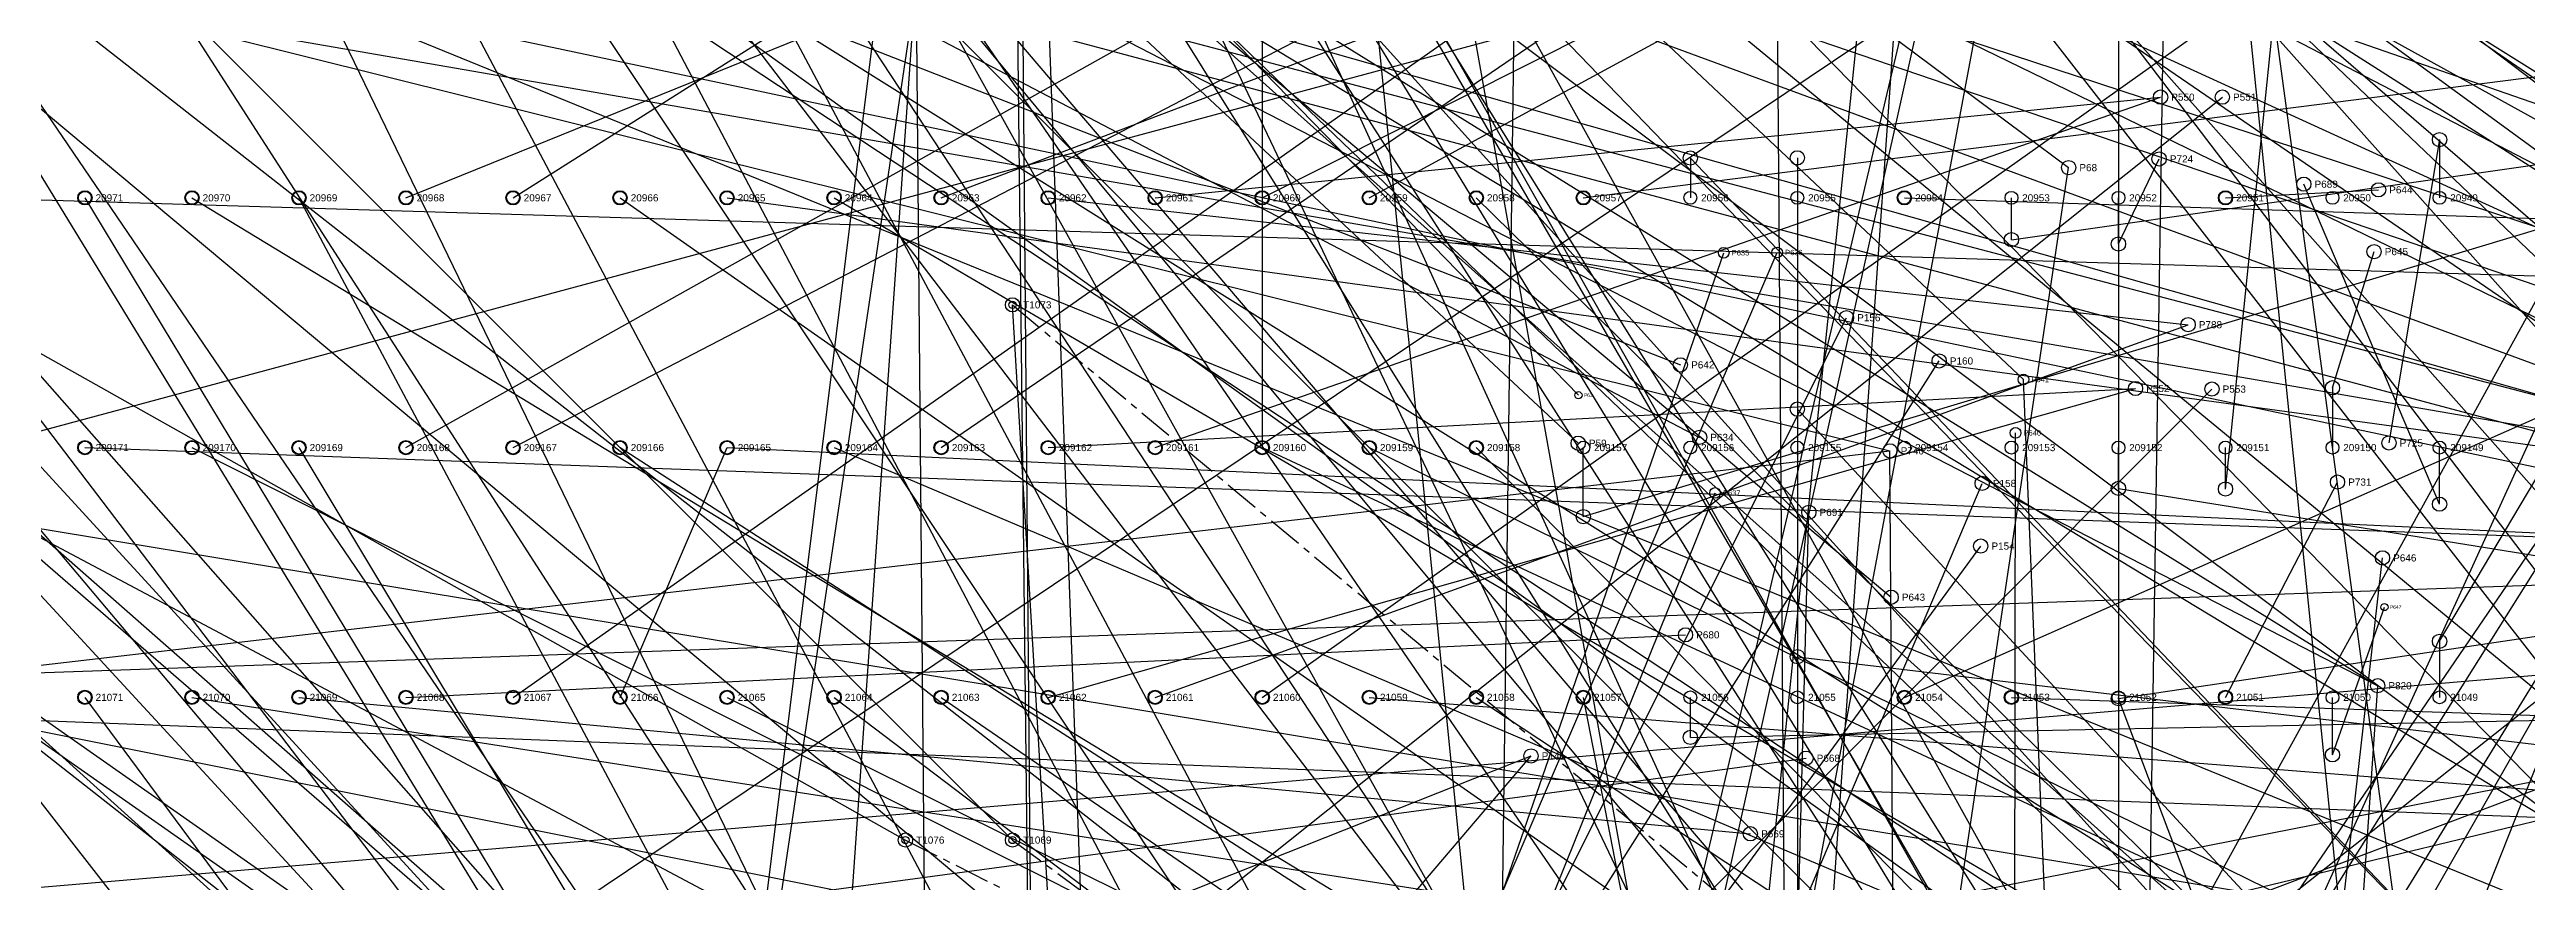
# Model space of a CAD drawing. Extents: x -5 to 376, y -217 to 241.
# Drawn here: x 75.2 to 163.4, y 41 to 70.6 of the extents above; entities that cross this region are included whole.
import ezdxf

# ---------------------------------------------------------------- set-up
doc = ezdxf.new("R2010")
doc.units = 0
doc.linetypes.add('CENTER', pattern=[2, 1.25, -0.25, 0.25, -0.25])
for name, color, linetype in [('BOTTOM_PROBES', 1, 'CONTINUOUS'), ('BOTTOM_PROBES_LABEL', 12, 'CONTINUOUS'), ('BOTTOM_TRANSFER', 2, 'CONTINUOUS'), ('BOTTOM_TRANSFER_LABEL', 50, 'CONTINUOUS'), ('BOTTOM_WIRES_BLACK', 250, 'CONTINUOUS'), ('BOTTOM_WIRES_BLUE', 5, 'CONTINUOUS'), ('FIXTURE_INTERFACE_PIN', 4, 'CONTINUOUS'), ('PIN_OFFSET_ARROW', 144, 'CONTINUOUS'), ('TESTER_INTERFACE_PIN', 144, 'CONTINUOUS'), ('TESTER_INTERFACE_PIN_LABEL', 144, 'CONTINUOUS'), ('TOP_TRANSFER', 2, 'CONTINUOUS'), ('TOP_TRANSFER_LABEL', 50, 'CONTINUOUS'), ('TOP_WIRES_BLUE', 5, 'CENTER')]:
    doc.layers.add(name, color=color, linetype=linetype)
doc.styles.get("Standard").update_dxf_attribs({"font": 'arial.ttf'})

msp = doc.modelspace()

# ---------------------------------------------------------------- linework, layer by layer
at = {"layer": 'BOTTOM_PROBES'}
for centre, radius in [((150.37054, 68.92544), 0.254), ((152.57018, 68.92544), 0.254), ((147.09902, 66.41592), 0.254), ((150.31974, 66.7258), 0.254), ((155.47086, 65.82664), 0.254), ((158.13024, 65.62598), 0.254), ((134.82066, 63.3857), 0.1905), ((136.72058, 63.39586), 0.1905), ((157.97022, 63.42634), 0.254), ((139.18946, 61.0743), 0.254), ((151.35098, 60.82538), 0.254), ((133.27888, 59.39536), 0.254), ((142.48892, 59.53506), 0.254), ((129.64922, 58.31586), 0.127), ((145.48866, 58.87466), 0.1905), ((149.479, 58.55462), 0.254), ((152.19934, 58.5343), 0.254), ((129.63906, 56.60644), 0.254), ((133.9596, 56.81472), 0.254), ((140.73886, 56.33466), 0.254), ((145.20926, 56.97474), 0.1905), ((158.50108, 56.6166), 0.254), ((134.51078, 54.83606), 0.1905), ((144.02054, 55.17642), 0.254), ((156.66974, 55.22468), 0.254), ((137.85088, 54.14518), 0.254), ((143.96974, 52.9463), 0.254), ((158.26994, 52.52466), 0.254), ((140.7795, 51.12512), 0.254), ((158.34106, 50.7746), 0.127), ((133.45922, 49.78654), 0.254), ((158.09976, 47.97552), 0.254), ((127.96012, 45.47616), 0.254), ((137.74928, 45.39488), 0.254), ((135.77062, 42.70502), 0.254)]:
    msp.add_circle(centre, radius, dxfattribs=at)
at = {"layer": 'BOTTOM_TRANSFER'}
for centre in [(109.50194, 61.5315), (105.69194, 42.4815), (109.50194, 42.4815)]:
    msp.add_circle(centre, 0.254, dxfattribs=at)
at = {"layer": 'BOTTOM_WIRES_BLACK'}
for p, q in [((118.39194, 47.5615), (204.25918, 108.52658)), ((118.39194, 65.3415), (204.25918, 108.52658)), ((122.20194, 65.3415), (201.75982, 108.52658)), ((118.39194, 100.9015), (198.40194, 45.60062)), ((122.20194, 100.9015), (194.59194, 46.06544)), ((118.39194, 92.0115), (198.40194, 37.1983)), ((122.20194, 92.0115), (159.7279, -117.67312)), ((118.39194, 83.1215), (194.59194, 46.06544)), ((122.20194, 83.1215), (194.59194, 57.97804)), ((118.39194, 74.2315), (118.39194, 56.4515)), ((122.20194, 74.2315), (142.82928, -131.27482)), ((118.39194, 56.4515), (191.33058, 22.52472)), ((122.20194, 56.4515), (191.33058, 22.52472)), ((122.20194, 47.5615), (223.77908, 39.51478))]:
    msp.add_line(p, q, dxfattribs=at)
at = {"layer": 'BOTTOM_WIRES_BLUE'}
for p, q in [((53.62194, 154.2415), (140.41882, -10.85342)), ((57.43194, 154.2415), (183.2991, -82.12582)), ((61.24194, 154.2415), (198.37908, -92.14358)), ((80.29194, 154.2415), (231.70896, -15.47368)), ((137.44194, -23.5585), (136.17194, 149.1615)), ((53.62194, 145.3515), (145.48866, 58.87466)), ((57.43194, 145.3515), (227.75418, -102.92334)), ((53.62194, 136.4615), (129.64922, 58.31586)), ((57.43194, 136.4615), (208.81086, 41.5544)), ((61.24194, 136.4615), (207.12938, -85.2551)), ((68.86194, 136.4615), (267.27912, -8.7249)), ((80.29194, 136.4615), (245.1608, -5.93344)), ((84.10194, 136.4615), (211.15274, -67.45478)), ((87.91194, 136.4615), (205.29042, -71.15556)), ((91.72194, 136.4615), (205.24978, -68.07454)), ((95.53194, 136.4615), (208.3308, -8.3947)), ((99.34194, 136.4615), (209.8294, -8.3947)), ((49.81194, 127.5715), (140.7795, 51.12512)), ((53.62194, 127.5715), (129.63906, 56.60644)), ((57.43194, 127.5715), (207.4291, -97.58426)), ((61.24194, 127.5715), (229.18928, -74.21372)), ((65.05194, 127.5715), (147.09902, 66.41592)), ((80.29194, 127.5715), (227.76434, -108.56468)), ((84.10194, 127.5715), (211.19338, -70.87362)), ((87.91194, 127.5715), (214.7697, -80.4545)), ((91.72194, 127.5715), (205.24978, -68.07454)), ((99.34194, 127.5715), (211.08924, 1.46558)), ((99.34194, -23.5585), (109.50194, 122.4915)), ((126.01194, -23.5585), (152.68194, 118.6815)), ((106.96194, -23.5585), (105.69194, 114.8715)), ((110.77194, -32.4485), (109.50194, 114.8715)), ((114.58194, -41.3385), (150.84044, 112.29594)), ((114.58194, -50.2285), (150.84044, 112.29594)), ((91.72194, -32.4485), (109.50194, 111.0615)), ((114.58194, -32.4485), (109.50194, 107.2515)), ((152.68194, 54.97576), (157.861, 105.40492)), ((49.81194, 100.9015), (133.9596, 56.81472)), ((53.62194, 100.9015), (171.069, -91.01328)), ((68.86194, 100.9015), (243.75872, -4.97586)), ((72.67194, 100.9015), (158.09976, 47.97552)), ((84.10194, 100.9015), (210.84032, -47.5742)), ((95.53194, 100.9015), (193.65976, -7.79526)), ((99.34194, 100.9015), (177.45964, 36.50488)), ((106.96194, 100.9015), (204.81036, -113.65484)), ((129.82194, -23.5585), (142.40002, 98.51644)), ((164.11194, -32.4485), (150.7998, 98.51644)), ((91.72194, -23.5585), (109.50194, 95.8215)), ((133.63194, -32.4485), (142.40002, 93.0148)), ((148.87194, -32.4485), (150.7998, 93.0148)), ((49.81194, 92.0115), (133.27888, 59.39536)), ((68.86194, 92.0115), (249.54992, -21.05406)), ((72.67194, 92.0115), (158.09976, 47.97552)), ((76.48194, 92.0115), (263.11098, 28.31592)), ((84.10194, 92.0115), (190.78194, -47.72914)), ((95.53194, 92.0115), (206.58074, -14.62532)), ((99.34194, 92.0115), (177.36058, 33.5661)), ((103.15194, 92.0115), (188.03874, 53.19522)), ((106.96194, 92.0115), (204.81036, -113.65484)), ((91.72194, 65.3415), (131.2799, 90.36558)), ((87.91194, 56.4515), (145.14068, 88.52662)), ((87.91194, 65.3415), (145.14068, 88.52662)), ((110.77194, -23.5585), (109.50194, 88.2015)), ((141.25194, 84.70392), (184.45988, 43.42638)), ((148.87194, 84.8741), (148.87194, 22.02434)), ((152.68194, 84.50072), (160.30194, 28.30322)), ((49.81194, 83.1215), (143.01978, -18.45564)), ((53.62194, 83.1215), (227.71354, -114.26444)), ((57.43194, 83.1215), (209.50428, -44.03344)), ((65.05194, 83.1215), (202.16368, -118.26494)), ((68.86194, 83.1215), (109.50194, 42.4815)), ((72.67194, 83.1215), (134.51078, -12.87526)), ((76.48194, 83.1215), (199.71004, 48.1457)), ((80.29194, 83.1215), (251.22886, -29.68498)), ((84.10194, 83.1215), (156.30906, -53.21554)), ((95.53194, 83.1215), (196.14896, -17.48536)), ((99.34194, 83.1215), (187.09894, 50.78476)), ((103.15194, 83.1215), (188.56452, 6.68528)), ((106.96194, -41.3385), (175.54194, 83.1215)), ((110.77194, -59.1185), (175.54194, 83.1215)), ((126.01194, 83.1215), (209.3087, -2.24536)), ((137.44194, 83.1215), (210.56854, 36.42614)), ((91.72194, 56.4515), (139.99972, 81.53654)), ((91.72194, 47.5615), (139.99972, 81.53654)), ((91.72194, 38.6715), (149.74062, 77.61478)), ((106.96194, 65.3415), (136.32942, 76.48448)), ((106.96194, 56.4515), (136.32942, 76.48448)), ((126.01194, -32.4485), (127.4191, 76.42606)), ((49.81194, 74.2315), (146.55038, -9.63422)), ((53.62194, 74.2315), (227.71354, -114.26444)), ((57.43194, 74.2315), (194.27952, -88.1253)), ((65.05194, 74.2315), (292.38194, 34.8615)), ((68.86194, 74.2315), (140.73886, 56.33466)), ((72.67194, 74.2315), (161.4805, 4.70408)), ((76.48194, 74.2315), (199.71004, 48.1457)), ((80.29194, 74.2315), (241.1603, 8.65632)), ((84.10194, 74.2315), (150.33498, -62.4459)), ((95.53194, 74.2315), (196.17944, 1.97612)), ((99.34194, 74.2315), (187.09894, 50.78476)), ((103.15194, 74.2315), (188.7601, 51.74488)), ((126.01194, 74.2315), (209.3087, -12.04468)), ((148.87194, 74.2315), (181.89956, 57.06618)), ((152.68194, 74.2315), (192.30086, 52.36464)), ((129.82194, 53.99278), (194.99072, 73.62444)), ((129.82194, 65.3415), (194.99072, 73.62444)), ((72.67194, 56.4515), (133.37032, 72.7964)), ((137.44194, 72.94626), (226.38004, 43.74642)), ((114.58194, 56.4515), (150.37054, 68.92544)), ((114.58194, 65.3415), (150.37054, 68.92544)), ((114.58194, 38.6715), (152.57018, 68.92544)), ((145.06194, 63.85052), (184.40908, 69.48424)), ((160.30194, 67.4116), (158.50108, 56.6166)), ((160.30194, 49.5554), (170.88104, 67.37604)), ((133.63194, 66.75628), (213.31936, -16.88592)), ((133.63194, -23.5585), (147.09902, 66.41592)), ((137.44194, 66.7639), (137.44194, 22.02434)), ((148.87194, 63.69812), (150.31974, 66.7258)), ((49.81194, 65.3415), (151.37892, -14.2748)), ((53.62194, 65.3415), (227.64496, -91.6051)), ((61.24194, 65.3415), (225.35896, -78.8543)), ((65.05194, 65.3415), (105.69194, 42.4815)), ((68.86194, 65.3415), (109.50194, 12.0015)), ((72.67194, 65.3415), (256.57048, 59.73572)), ((76.48194, 65.3415), (182.50916, -110.16488)), ((80.29194, 65.3415), (198.3994, -6.33476)), ((84.10194, 65.3415), (148.26488, -55.01386)), ((95.53194, 65.3415), (200.10882, -7.81558)), ((99.34194, 65.3415), (188.03874, 53.19522)), ((103.15194, 65.3415), (158.0007, 33.24606)), ((110.77194, 65.3415), (151.35098, 60.82538)), ((126.01194, 65.3415), (194.59956, -1.93548)), ((141.25194, 65.3415), (178.69916, 64.12484)), ((152.68194, 65.3415), (158.13024, 65.62598)), ((160.30194, 54.43728), (155.47086, 65.82664)), ((99.34194, -41.3385), (171.24934, 64.08674)), ((99.34194, -50.2285), (171.24934, 64.08674)), ((103.15194, -50.2285), (173.50994, 64.09436)), ((103.15194, -59.1185), (173.50994, 64.09436)), ((141.25194, 47.5615), (178.69916, 64.12484)), ((160.30194, 36.43884), (171.24934, 64.08674)), ((91.72194, -41.3385), (136.72058, 63.39586)), ((95.53194, -50.2285), (134.82066, 63.3857)), ((156.49194, 58.58002), (157.97022, 63.42634)), ((87.91194, -41.3385), (139.18946, 61.0743)), ((114.58194, -23.5585), (109.50194, 61.5315)), ((114.58194, 47.5615), (151.35098, 60.82538)), ((84.10194, -32.4485), (142.48892, 59.53506)), ((110.77194, 56.4515), (149.479, 58.55462)), ((110.77194, 47.5615), (149.479, 58.55462)), ((114.58194, 20.8915), (152.19934, 58.5343)), ((148.87194, -23.5585), (145.48866, 58.87466)), ((137.44194, 57.82056), (205.37932, -15.62354)), ((57.43194, 56.4515), (224.3709, 28.93568)), ((61.24194, 56.4515), (229.61854, -61.58484)), ((65.05194, 56.4515), (105.69194, 4.3815)), ((68.86194, 56.4515), (109.50194, 34.8615)), ((76.48194, 56.4515), (199.5297, 51.97602)), ((80.29194, 56.4515), (204.84084, -6.3246)), ((84.10194, 56.4515), (155.43276, -62.33414)), ((95.53194, 56.4515), (195.20916, -7.84352)), ((95.53194, 47.5615), (99.34194, 56.4515)), ((99.34194, 56.4515), (186.45886, 52.35448)), ((103.15194, 56.4515), (158.0007, 33.24606)), ((126.01194, 56.4515), (191.83858, -10.414)), ((145.06194, -32.4485), (145.20926, 56.97474)), ((65.05194, 47.5615), (140.73886, 56.33466)), ((141.25194, -23.5585), (140.73886, 56.33466)), ((95.53194, -59.1185), (144.02054, 55.17642)), ((99.34194, -32.4485), (134.51078, 54.83606)), ((133.63194, 38.6715), (219.30106, 55.50662)), ((148.87194, 54.99862), (187.20054, 48.82642)), ((152.68194, 47.5615), (156.66974, 55.22468)), ((137.44194, 38.6715), (137.85088, 54.14518)), ((148.87194, 38.6715), (189.60084, 54.05628)), ((148.87194, 47.51578), (191.27978, 53.85562)), ((49.81194, 47.5615), (210.33994, 53.19522)), ((87.91194, -23.5585), (143.96974, 52.9463)), ((152.68194, 38.6715), (171.70908, 53.7464)), ((156.49194, 36.87572), (158.26994, 52.52466)), ((49.81194, 38.6715), (205.22946, 51.87442)), ((156.49194, 45.51426), (158.34106, 50.7746)), ((87.91194, 47.5615), (133.45922, 49.78654)), ((137.44194, 49.0093), (184.45988, 43.42638)), ((145.06194, 38.6715), (187.20054, 48.82642)), ((133.63194, 46.13656), (221.48038, 47.89678)), ((152.68194, -32.4485), (158.09976, 47.97552)), ((53.62194, 47.5615), (208.81086, 41.5544)), ((68.86194, 47.5615), (157.80004, 29.80436)), ((72.67194, 47.5615), (186.97194, -32.4485)), ((76.48194, 47.5615), (186.50966, -100.93452)), ((80.29194, 47.5615), (185.78068, 31.09468)), ((84.10194, 47.5615), (135.77062, 42.70502)), ((99.34194, 47.5615), (136.81964, 29.0449)), ((103.15194, 47.5615), (145.13052, 15.72514)), ((106.96194, 47.5615), (218.56446, -29.01442)), ((126.01194, 47.5615), (200.89876, -1.83388)), ((129.82194, 47.5615), (159.9311, -107.67568)), ((145.06194, 47.5615), (191.58966, 45.95622)), ((156.49194, 27.43454), (148.87194, 47.51578)), ((87.91194, 38.6715), (137.74928, 45.39488)), ((110.77194, 38.6715), (127.96012, 45.47616)), ((114.58194, 29.7815), (127.96012, 45.47616))]:
    msp.add_line(p, q, dxfattribs=at)
at = {"layer": 'FIXTURE_INTERFACE_PIN'}
for centre in [(137.44194, 66.7639), (160.30194, 67.4116), (133.63194, 66.75628), (76.48194, 65.3415), (80.29194, 65.3415), (84.10194, 65.3415), (87.91194, 65.3415), (91.72194, 65.3415), (95.53194, 65.3415), (99.34194, 65.3415), (103.15194, 65.3415), (106.96194, 65.3415), (110.77194, 65.3415), (114.58194, 65.3415), (118.39194, 65.3415), (122.20194, 65.3415), (126.01194, 65.3415), (129.82194, 65.3415), (141.25194, 65.3415), (152.68194, 65.3415), (145.06194, 63.85052), (148.87194, 63.69812), (156.49194, 58.58002), (137.44194, 57.82056), (76.48194, 56.4515), (80.29194, 56.4515), (84.10194, 56.4515), (87.91194, 56.4515), (91.72194, 56.4515), (95.53194, 56.4515), (99.34194, 56.4515), (103.15194, 56.4515), (106.96194, 56.4515), (110.77194, 56.4515), (114.58194, 56.4515), (118.39194, 56.4515), (122.20194, 56.4515), (126.01194, 56.4515), (148.87194, 54.99862), (152.68194, 54.97576), (160.30194, 54.43728), (129.82194, 53.99278), (160.30194, 49.5554), (137.44194, 49.0093), (76.48194, 47.5615), (80.29194, 47.5615), (84.10194, 47.5615), (87.91194, 47.5615), (91.72194, 47.5615), (95.53194, 47.5615), (99.34194, 47.5615), (103.15194, 47.5615), (106.96194, 47.5615), (110.77194, 47.5615), (114.58194, 47.5615), (118.39194, 47.5615), (122.20194, 47.5615), (126.01194, 47.5615), (129.82194, 47.5615), (141.25194, 47.5615), (145.06194, 47.5615), (148.87194, 47.51578), (152.68194, 47.5615), (133.63194, 46.13656), (156.49194, 45.51426)]:
    msp.add_circle(centre, 0.254, dxfattribs=at)
at = {"layer": 'PIN_OFFSET_ARROW'}
for p, q in [((160.30194, 67.4116), (160.30194, 65.3415)), ((133.63194, 66.75628), (133.63194, 65.3415)), ((137.44194, 66.7639), (137.44194, 65.3415)), ((145.06194, 63.85052), (145.06194, 65.3415)), ((148.87194, 63.69812), (148.87194, 65.3415)), ((156.49194, 58.58002), (156.49194, 56.4515)), ((137.44194, 57.82056), (137.44194, 56.4515)), ((129.82194, 53.99278), (129.82194, 56.4515)), ((148.87194, 54.99862), (148.87194, 56.4515)), ((152.68194, 54.97576), (152.68194, 56.4515)), ((160.30194, 54.43728), (160.30194, 56.4515)), ((160.30194, 49.5554), (160.30194, 47.5615)), ((137.44194, 49.0093), (137.44194, 47.5615)), ((133.63194, 46.13656), (133.63194, 47.5615)), ((148.87194, 47.51578), (148.87194, 47.5615)), ((156.49194, 45.51426), (156.49194, 47.5615))]:
    msp.add_line(p, q, dxfattribs=at)
at = {"layer": 'TESTER_INTERFACE_PIN'}
for centre in [(76.48194, 65.3415), (80.29194, 65.3415), (84.10194, 65.3415), (87.91194, 65.3415), (91.72194, 65.3415), (95.53194, 65.3415), (99.34194, 65.3415), (103.15194, 65.3415), (106.96194, 65.3415), (110.77194, 65.3415), (114.58194, 65.3415), (118.39194, 65.3415), (122.20194, 65.3415), (126.01194, 65.3415), (129.82194, 65.3415), (133.63194, 65.3415), (137.44194, 65.3415), (141.25194, 65.3415), (145.06194, 65.3415), (148.87194, 65.3415), (152.68194, 65.3415), (156.49194, 65.3415), (160.30194, 65.3415), (76.48194, 56.4515), (80.29194, 56.4515), (84.10194, 56.4515), (87.91194, 56.4515), (91.72194, 56.4515), (95.53194, 56.4515), (99.34194, 56.4515), (103.15194, 56.4515), (106.96194, 56.4515), (110.77194, 56.4515), (114.58194, 56.4515), (118.39194, 56.4515), (122.20194, 56.4515), (126.01194, 56.4515), (129.82194, 56.4515), (133.63194, 56.4515), (137.44194, 56.4515), (141.25194, 56.4515), (145.06194, 56.4515), (148.87194, 56.4515), (152.68194, 56.4515), (156.49194, 56.4515), (160.30194, 56.4515), (76.48194, 47.5615), (80.29194, 47.5615), (84.10194, 47.5615), (87.91194, 47.5615), (91.72194, 47.5615), (95.53194, 47.5615), (99.34194, 47.5615), (103.15194, 47.5615), (106.96194, 47.5615), (110.77194, 47.5615), (114.58194, 47.5615), (118.39194, 47.5615), (122.20194, 47.5615), (126.01194, 47.5615), (129.82194, 47.5615), (133.63194, 47.5615), (137.44194, 47.5615), (141.25194, 47.5615), (145.06194, 47.5615), (148.87194, 47.5615), (152.68194, 47.5615), (156.49194, 47.5615), (160.30194, 47.5615)]:
    msp.add_circle(centre, 0.2286, dxfattribs=at)
at = {"layer": 'TOP_TRANSFER'}
for centre in [(109.50194, 61.5315), (105.69194, 42.4815), (109.50194, 42.4815)]:
    msp.add_circle(centre, 0.127, dxfattribs=at)
at = {"layer": 'TOP_WIRES_BLUE'}
for p, q in [((109.50194, 61.5315), (153.57094, 24.78024)), ((105.69194, 42.4815), (140.97, 24.78024)), ((109.50194, 42.4815), (140.97, 19.28114))]:
    msp.add_line(p, q, dxfattribs=at)

# ---------------------------------------------------------------- texts
at = {"layer": 'BOTTOM_PROBES_LABEL'}
for s, height, p in [('P550', 0.254, (150.75154, 68.79844)), ('P551', 0.254, (152.95118, 68.79844)), ('P68', 0.254, (147.48002, 66.28892)), ('P724', 0.254, (150.70074, 66.5988)), ('P689', 0.254, (155.85186, 65.69964)), ('P644', 0.254, (158.51124, 65.49898)), ('P636', 0.1905, (137.00633, 63.30061)), ('P645', 0.254, (158.35122, 63.29934)), ('P635', 0.1905, (135.10641, 63.29045)), ('P156', 0.254, (139.57046, 60.9473)), ('P788', 0.254, (151.73198, 60.69838)), ('P642', 0.254, (133.65988, 59.26836)), ('P160', 0.254, (142.86992, 59.40806)), ('P63', 0.127, (129.83972, 58.25236)), ('P641', 0.1905, (145.77441, 58.77941)), ('P552', 0.254, (149.86, 58.42762)), ('P553', 0.254, (152.58034, 58.4073)), ('P59', 0.254, (130.02006, 56.47944)), ('P634', 0.254, (134.3406, 56.68772)), ('P740', 0.254, (141.11986, 56.20766)), ('P640', 0.1905, (145.49501, 56.87949)), ('P725', 0.254, (158.88208, 56.4896)), ('P637', 0.1905, (134.79653, 54.74081)), ('P158', 0.254, (144.40154, 55.04942)), ('P731', 0.254, (157.05074, 55.09768)), ('P691', 0.254, (138.23188, 54.01818)), ('P154', 0.254, (144.35074, 52.8193)), ('P646', 0.254, (158.65094, 52.39766)), ('P643', 0.254, (141.1605, 50.99812)), ('P647', 0.127, (158.53156, 50.7111)), ('P680', 0.254, (133.84022, 49.65954)), ('P820', 0.254, (158.48076, 47.84852)), ('P141', 0.254, (128.34112, 45.34916)), ('P668', 0.254, (138.13028, 45.26788)), ('P669', 0.254, (136.15162, 42.57802))]:
    msp.add_text(s, height=height, dxfattribs=at).set_placement(p)
at = {"layer": 'BOTTOM_TRANSFER_LABEL'}
for s, p in [('T1073', (109.88294, 61.4045)), ('T1076', (106.07294, 42.3545)), ('T1069', (109.88294, 42.3545))]:
    msp.add_text(s, height=0.254, dxfattribs=at).set_placement(p)
at = {"layer": 'TESTER_INTERFACE_PIN_LABEL'}
for s, p in [('20971', (76.86294, 65.2145)), ('20970', (80.67294, 65.2145)), ('20969', (84.48294, 65.2145)), ('20968', (88.29294, 65.2145)), ('20967', (92.10294, 65.2145)), ('20966', (95.91294, 65.2145)), ('20965', (99.72294, 65.2145)), ('20964', (103.53294, 65.2145)), ('20963', (107.34294, 65.2145)), ('20962', (111.15294, 65.2145)), ('20961', (114.96294, 65.2145)), ('20960', (118.77294, 65.2145)), ('20959', (122.58294, 65.2145)), ('20958', (126.39294, 65.2145)), ('20957', (130.20294, 65.2145)), ('20956', (134.01294, 65.2145)), ('20955', (137.82294, 65.2145)), ('20954', (141.63294, 65.2145)), ('20953', (145.44294, 65.2145)), ('20952', (149.25294, 65.2145)), ('20951', (153.06294, 65.2145)), ('20950', (156.87294, 65.2145)), ('20949', (160.68294, 65.2145)), ('209171', (76.86294, 56.3245)), ('209170', (80.67294, 56.3245)), ('209169', (84.48294, 56.3245)), ('209168', (88.29294, 56.3245)), ('209167', (92.10294, 56.3245)), ('209166', (95.91294, 56.3245)), ('209165', (99.72294, 56.3245)), ('209164', (103.53294, 56.3245)), ('209163', (107.34294, 56.3245)), ('209162', (111.15294, 56.3245)), ('209161', (114.96294, 56.3245)), ('209160', (118.77294, 56.3245)), ('209159', (122.58294, 56.3245)), ('209158', (126.39294, 56.3245)), ('209157', (130.20294, 56.3245)), ('209156', (134.01294, 56.3245)), ('209155', (137.82294, 56.3245)), ('209154', (141.63294, 56.3245)), ('209153', (145.44294, 56.3245)), ('209152', (149.25294, 56.3245)), ('209151', (153.06294, 56.3245)), ('209150', (156.87294, 56.3245)), ('209149', (160.68294, 56.3245)), ('21071', (76.86294, 47.4345)), ('21070', (80.67294, 47.4345)), ('21069', (84.48294, 47.4345)), ('21068', (88.29294, 47.4345)), ('21067', (92.10294, 47.4345)), ('21066', (95.91294, 47.4345)), ('21065', (99.72294, 47.4345)), ('21064', (103.53294, 47.4345)), ('21063', (107.34294, 47.4345)), ('21062', (111.15294, 47.4345)), ('21061', (114.96294, 47.4345)), ('21060', (118.77294, 47.4345)), ('21059', (122.58294, 47.4345)), ('21058', (126.39294, 47.4345)), ('21057', (130.20294, 47.4345)), ('21056', (134.01294, 47.4345)), ('21055', (137.82294, 47.4345)), ('21054', (141.63294, 47.4345)), ('21053', (145.44294, 47.4345)), ('21052', (149.25294, 47.4345)), ('21051', (153.06294, 47.4345)), ('21050', (156.87294, 47.4345)), ('21049', (160.68294, 47.4345))]:
    msp.add_text(s, height=0.254, dxfattribs=at).set_placement(p)
at = {"layer": 'TOP_TRANSFER_LABEL'}
for s, p in [('T1073', (109.88294, 61.4045)), ('T1076', (106.07294, 42.3545)), ('T1069', (109.88294, 42.3545))]:
    msp.add_text(s, height=0.254, dxfattribs=at).set_placement(p)

doc.saveas('drawing.dxf')
